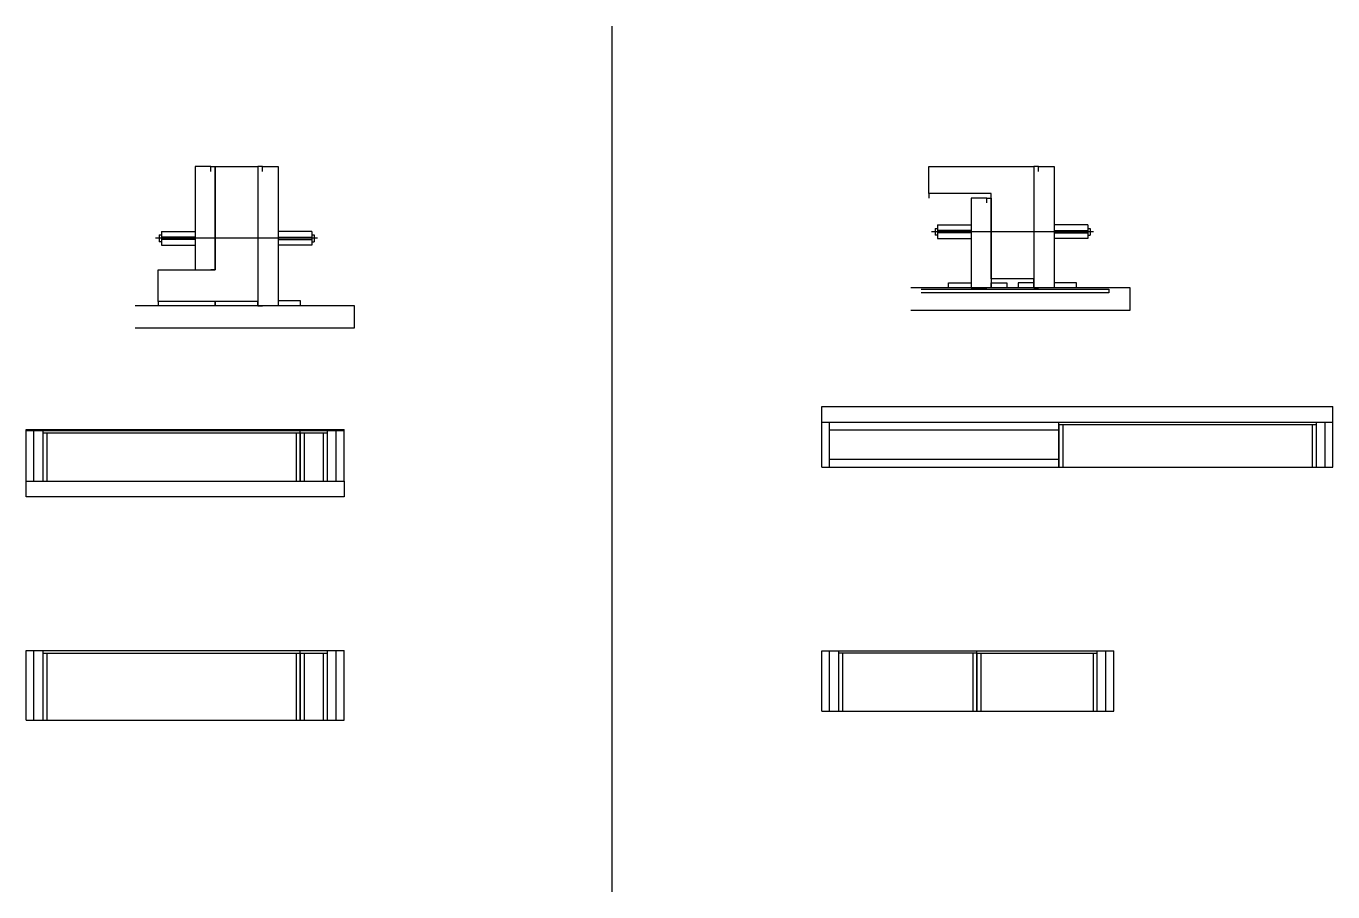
# Model space of a CAD drawing. Header units: metres. Extents: x 7588 to 8751, y 3907 to 4678.
import ezdxf

# ---------------------------------------------------------------- set-up
doc = ezdxf.new("R2010")
doc.units = ezdxf.units.M
for name, color, linetype in [('barrote', 7, 'Continuous'), ('CONCRETO', 7, 'Continuous'), ('COTA', 7, 'Continuous'), ('Madeira', 7, 'Continuous'), ('Painéis', 7, 'Continuous'), ('SARR_2.2x7', 7, 'Continuous'), ('SARR_3.5x7', 7, 'Continuous'), ('SCO-___-LAJ', 7, 'Continuous'), ('TENSOR', 7, 'Continuous')]:
    doc.layers.add(name, color=color, linetype=linetype)

msp = doc.modelspace()

# ---------------------------------------------------------------- linework, layer by layer
at = {"color": 7, "lineweight": 25}
for p, q in [((7706.1, 4492), (7706.1, 4486)), ((7706.1, 4492), (7708.1, 4492)), ((7708.1, 4495), (7708.1, 4483)), ((7708.1, 4495), (7738.1, 4495)), ((7842.1, 4495), (7812.1, 4495)), ((7842.1, 4495), (7842.1, 4483)), ((7842.1, 4492), (7844.1, 4492)), ((7844.1, 4492), (7844.1, 4486)), ((8396.9, 4497.9), (8396.9, 4491.9)), ((8396.9, 4497.9), (8398.9, 4497.9)), ((8398.9, 4491.9), (8396.9, 4491.9)), ((8398.9, 4500.9), (8398.9, 4488.9)), ((8398.9, 4500.9), (8428.9, 4500.9)), ((8428.9, 4495.9), (8398.9, 4495.9)), ((8428.9, 4493.9), (8398.9, 4493.9)), ((8532.9, 4500.9), (8502.9, 4500.9)), ((8502.9, 4495.9), (8532.9, 4495.9)), ((8502.9, 4493.9), (8532.9, 4493.9)), ((8532.9, 4500.9), (8532.9, 4488.9)), ((8532.9, 4497.9), (8534.9, 4497.9)), ((8532.9, 4491.9), (8534.9, 4491.9)), ((8534.9, 4497.9), (8534.9, 4491.9)), ((7708.1, 4486), (7706.1, 4486)), ((7738.1, 4490), (7708.1, 4490)), ((7738.1, 4488), (7708.1, 4488)), ((7708.1, 4483), (7738.1, 4483)), ((7812.1, 4490), (7842.1, 4490)), ((7812.1, 4488), (7842.1, 4488)), ((7842.1, 4483), (7812.1, 4483)), ((7842.1, 4486), (7844.1, 4486)), ((8398.9, 4488.9), (8428.9, 4488.9)), ((8532.9, 4488.9), (8502.9, 4488.9))]:
    msp.add_line(p, q, dxfattribs=at)
at = {"layer": 'barrote', "color": 7, "lineweight": 25}
for points in [[(8375.4, 4424.9), (8570.6, 4424.9), (8570.6, 4444.9), (8375.4, 4444.9)], [(7684.7, 4409.3), (7879.9, 4409.3), (7879.9, 4428.9), (7684.7, 4428.9)]]:
    msp.add_lwpolyline(points, dxfattribs=at)
at = {"layer": 'CONCRETO', "color": 7, "lineweight": 25}
for points in [[(7756.1, 4552.9), (7794.1, 4552.9), (7794.1, 4528.9), (7794.1, 4528.9), (7794.1, 4432.9), (7705.3, 4432.9), (7705.3, 4460.9), (7756.1, 4460.9), (7756.1, 4552.9)], [(8391.3, 4528.9), (8391.3, 4552.9), (8484.9, 4552.9), (8484.9, 4524.9), (8484.9, 4524.9), (8484.9, 4452.9), (8446.9, 4452.9), (8446.9, 4528.9)]]:
    msp.add_lwpolyline(points, dxfattribs=at)
at = {"layer": 'COTA', "color": 7, "lineweight": 25}
for p, q in [((8109, 4677.9), (8109, 3907.2)), ((8296, 4325.4), (8296, 4339.4)), ((8296, 4339.4), (8751, 4339.4)), ((8751, 4325.4), (8751, 4339.4)), ((7587.7, 4258.9), (7587.7, 4272.9)), ((7870.7, 4272.9), (7870.7, 4258.9)), ((7870.7, 4258.9), (7587.7, 4258.9))]:
    msp.add_line(p, q, dxfattribs=at)
at = {"layer": 'Madeira', "color": 7, "lineweight": 25}
for points in [[(7752.1, 4548.5), (7752.1, 4552.9), (7738.1, 4552.9), (7738.1, 4548.5)], [(7752.1, 4552.9), (7738.1, 4552.9), (7738.1, 4460.9), (7752.1, 4460.9)], [(7798.1, 4548.5), (7798.1, 4552.9), (7812.1, 4552.9), (7812.1, 4548.5)], [(7798.1, 4552.9), (7812.1, 4552.9), (7812.1, 4428.9), (7798.1, 4428.9)], [(8488.9, 4548.5), (8488.9, 4552.9), (8502.9, 4552.9), (8502.9, 4548.5)], [(8488.9, 4552.9), (8502.9, 4552.9), (8502.9, 4444.9), (8488.9, 4444.9)], [(8442.9, 4520.5), (8442.9, 4524.9), (8428.9, 4524.9), (8428.9, 4520.5)], [(8442.9, 4524.9), (8428.9, 4524.9), (8428.9, 4444.9), (8442.9, 4444.9)], [(8408.9, 4444.9), (8408.9, 4449.3), (8428.9, 4449.3), (8428.9, 4444.9)], [(8446.9, 4444.9), (8446.9, 4449.3), (8460.9, 4449.3), (8460.9, 4444.9)], [(8484.9, 4444.9), (8484.9, 4449.3), (8470.9, 4449.3), (8470.9, 4444.9)], [(8522.9, 4444.9), (8522.9, 4449.3), (8502.9, 4449.3), (8502.9, 4444.9)], [(7832.1, 4428.9), (7832.1, 4433.3), (7812.1, 4433.3), (7812.1, 4428.9)]]:
    msp.add_lwpolyline(points, dxfattribs=at)
at = {"layer": 'Painéis', "color": 7, "lineweight": 25}
for p, q in [((7587.7, 4317.9), (7870.7, 4317.9)), ((7587.7, 4272.9), (7587.7, 4317.9)), ((7831.7, 4272.9), (7831.7, 4317.9)), ((7870.7, 4272.9), (7870.7, 4317.9)), ((8296, 4325.4), (8751, 4325.4)), ((8296, 4285.4), (8296, 4325.4)), ((8507, 4285.4), (8507, 4325.4)), ((8751, 4285.4), (8751, 4325.4)), ((8296, 4285.4), (8751, 4285.4)), ((7587.7, 4272.9), (7870.7, 4272.9)), ((7587.7, 4122), (7870.7, 4122)), ((7587.7, 4060), (7587.7, 4122)), ((7831.7, 4060), (7831.7, 4122)), ((7870.7, 4060), (7870.7, 4122)), ((8296, 4121.9), (8556, 4121.9)), ((8296, 4067.9), (8296, 4121.9)), ((8434, 4067.9), (8434, 4121.9)), ((8556, 4067.9), (8556, 4121.9)), ((7587.7, 4060), (7870.7, 4060)), ((8296, 4067.9), (8556, 4067.9))]:
    msp.add_line(p, q, dxfattribs=at)
for points in [[(7752.1, 4552.9), (7756.1, 4552.9), (7756.1, 4460.9), (7752.1, 4460.9)], [(7798.1, 4552.9), (7794.1, 4552.9), (7794.1, 4428.9), (7798.1, 4428.9)], [(8488.9, 4552.9), (8484.9, 4552.9), (8484.9, 4444.9), (8488.9, 4444.9)], [(8446.9, 4524.9), (8446.9, 4528.9), (8391.3, 4528.9), (8391.3, 4524.9)], [(8442.9, 4524.9), (8446.9, 4524.9), (8446.9, 4444.9), (8442.9, 4444.9)], [(8484.9, 4449.3), (8484.9, 4452.9), (8446.9, 4452.9), (8446.9, 4449.3)], [(7756.1, 4428.9), (7756.1, 4432.9), (7705.3, 4432.9), (7705.3, 4428.9)], [(7794.1, 4428.9), (7794.1, 4432.9), (7756.1, 4432.9), (7756.1, 4428.9)]]:
    msp.add_lwpolyline(points, dxfattribs=at)
at = {"layer": 'SARR_2.2x7', "color": 7, "lineweight": 25}
for p, q in [((7587.7, 4318.9), (7831.7, 4318.9)), ((7587.7, 4317.9), (7587.7, 4318.9)), ((7594.7, 4272.9), (7594.7, 4317.9)), ((7831.7, 4318.9), (7870.7, 4318.9)), ((7831.7, 4317.9), (7831.7, 4318.9)), ((7863.7, 4272.9), (7863.7, 4317.9)), ((7870.7, 4317.9), (7870.7, 4318.9)), ((8303, 4285.4), (8303, 4325.4)), ((8303, 4318.4), (8507, 4318.4)), ((8507, 4323.2), (8736, 4323.2)), ((8744, 4285.4), (8744, 4325.4)), ((7602.7, 4315.7), (7831.7, 4315.7)), ((7831.7, 4315.7), (7855.7, 4315.7)), ((8303, 4292.4), (8507, 4292.4)), ((7594.7, 4060), (7594.7, 4122)), ((7602.7, 4119.8), (7831.7, 4119.8)), ((7831.7, 4119.8), (7855.7, 4119.8)), ((7863.7, 4060), (7863.7, 4122)), ((8303, 4067.9), (8303, 4121.9)), ((8434, 4119.7), (8311, 4119.7)), ((8434, 4119.7), (8541, 4119.7)), ((8549, 4067.9), (8549, 4121.9))]:
    msp.add_line(p, q, dxfattribs=at)
at = {"layer": 'SARR_3.5x7', "color": 7, "lineweight": 25}
for p, q in [((7602.7, 4317.9), (7602.7, 4272.9)), ((7855.7, 4317.9), (7855.7, 4272.9)), ((8507, 4323.2), (8507, 4285.4)), ((8510.5, 4323.2), (8510.5, 4285.4)), ((8732.5, 4323.2), (8732.5, 4285.4)), ((8736, 4325.4), (8736, 4285.4)), ((7606.2, 4315.7), (7606.2, 4272.9)), ((7828.2, 4315.7), (7828.2, 4272.9)), ((7831.7, 4315.7), (7831.7, 4272.9)), ((7835.2, 4315.7), (7835.2, 4272.9)), ((7852.2, 4315.7), (7852.2, 4272.9)), ((7602.7, 4272.9), (7606.2, 4272.9)), ((7828.2, 4272.9), (7831.7, 4272.9)), ((7831.7, 4272.9), (7835.2, 4272.9)), ((7852.2, 4272.9), (7855.7, 4272.9)), ((7602.7, 4122), (7602.7, 4060)), ((7606.2, 4119.8), (7606.2, 4060)), ((7828.2, 4119.8), (7828.2, 4060)), ((7831.7, 4119.8), (7831.7, 4060)), ((7835.2, 4119.8), (7835.2, 4060)), ((7852.2, 4119.8), (7852.2, 4060)), ((7855.7, 4122), (7855.7, 4060)), ((8311, 4121.9), (8311, 4067.9)), ((8314.5, 4119.7), (8314.5, 4067.9)), ((8430.5, 4119.7), (8430.5, 4067.9)), ((8434, 4119.7), (8434, 4067.9)), ((8437.5, 4119.7), (8437.5, 4067.9)), ((8537.5, 4119.7), (8537.5, 4067.9)), ((8541, 4121.9), (8541, 4067.9)), ((7602.7, 4060), (7606.2, 4060)), ((7828.2, 4060), (7831.7, 4060)), ((7831.7, 4060), (7835.2, 4060)), ((7852.2, 4060), (7855.7, 4060))]:
    msp.add_line(p, q, dxfattribs=at)
at = {"layer": 'SCO-___-LAJ', "color": 7, "lineweight": 25}
msp.add_lwpolyline([(8384.4, 4443.6), (8551.7, 4443.6), (8551.7, 4440.4), (8384.4, 4440.4)], dxfattribs=at)
at = {"layer": 'TENSOR', "color": 7, "lineweight": 25}
for p, q in [((8537.9, 4494.9), (8393.6, 4494.9)), ((7847.1, 4489), (7702.8, 4489))]:
    msp.add_line(p, q, dxfattribs=at)

doc.saveas('drawing.dxf')
